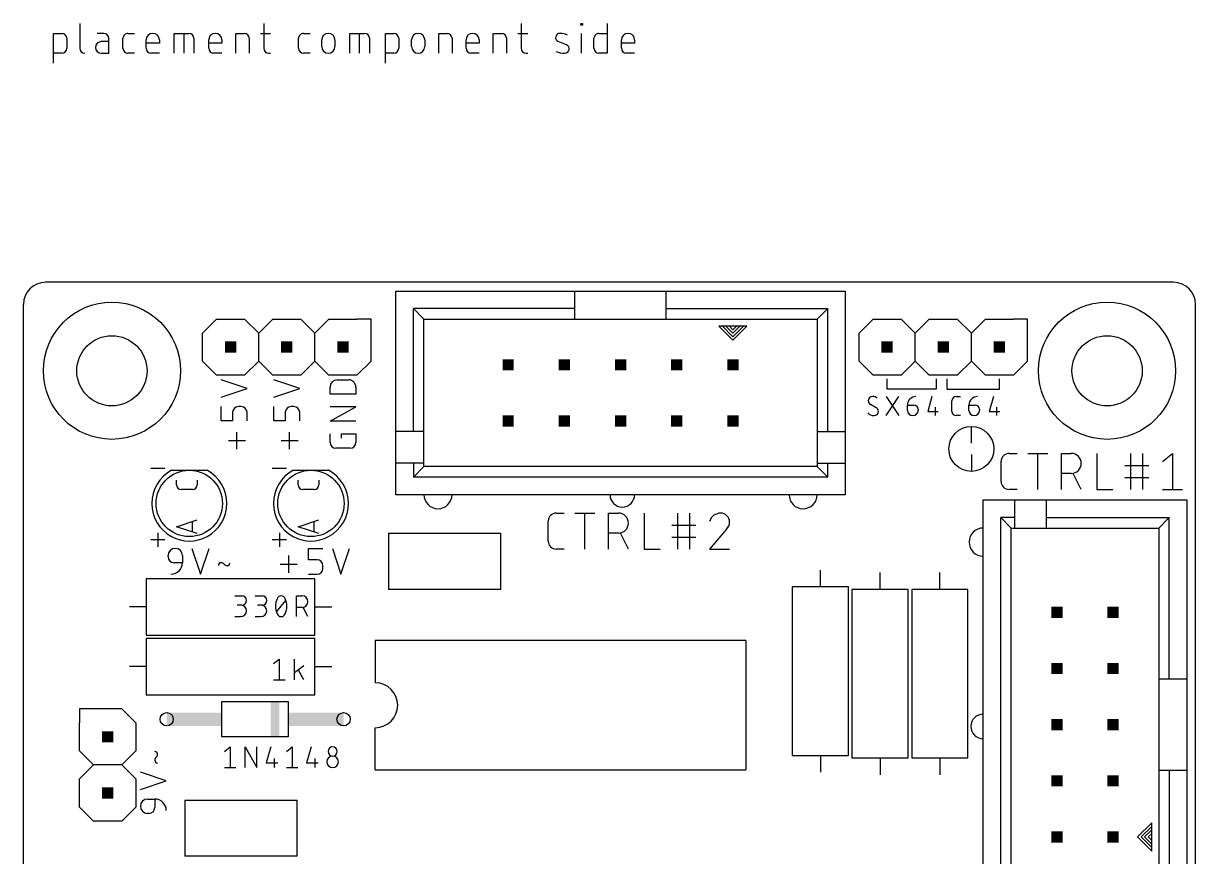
# Model space of a CAD drawing. Extents: x -7.6 to 60.9, y -11.6 to 66.7.
# Drawn here: x 0 to 53, y 29 to 66.7 of the extents above; entities that cross this region are included whole.
import ezdxf

# ---------------------------------------------------------------- set-up
doc = ezdxf.new("R2010")
doc.units = 0
for name, color, linetype in [('20', 30, 'CONTINUOUS'), ('21', 253, 'CONTINUOUS'), ('51', 253, 'CONTINUOUS')]:
    doc.layers.add(name, color=color, linetype=linetype)

# ---------------------------------------------------------------- blocks, each defined once
blk = doc.blocks.new('RECT')
blk.add_solid([(-0.5, -0.5), (0.5, -0.5), (-0.5, 0.5), (0.5, 0.5)])

msp = doc.modelspace()

# ---------------------------------------------------------------- linework, layer by layer
at = {"layer": '20'}
for p, q in [((52, 55), (1, 55)), ((0, 1), (0, 54)), ((53, 1), (53, 54))]:
    msp.add_line(p, q, dxfattribs=at)
for centre, start, end in [((1, 54), 90, 180), ((52, 54), 0, 90)]:
    msp.add_arc(centre, 1, start, end, dxfattribs=at)
at = {"layer": '21'}
for p, q in [((1.3589, 64.9102), (1.3589, 66.2564)), ((1.3589, 66.2564), (1.7328, 66.2564)), ((2.5485, 66.7051), (2.5485, 65.5833)), ((3.632, 66.2564), (3.3329, 66.2564)), ((4.725, 66.2564), (5.0241, 66.2564)), ((6.813, 65.3589), (6.813, 66.2564)), ((6.813, 66.2564), (7.4861, 66.2564)), ((7.2617, 65.3589), (7.2617, 66.2564)), ((9.609, 65.3589), (9.609, 66.2564)), ((9.609, 66.2564), (9.983, 66.2564)), ((10.7198, 66.2564), (11.1685, 66.2564)), ((10.8694, 66.7051), (10.8694, 65.5833)), ((12.6643, 66.2564), (12.9635, 66.2564)), ((14.7524, 65.3589), (14.7524, 66.2564)), ((14.7524, 66.2564), (15.4255, 66.2564)), ((15.2011, 65.3589), (15.2011, 66.2564)), ((16.3706, 64.9102), (16.3706, 66.2564)), ((16.3706, 66.2564), (16.7446, 66.2564)), ((18.7804, 65.3589), (18.7804, 66.2564)), ((18.7804, 66.2564), (19.1543, 66.2564)), ((21.2443, 65.3589), (21.2443, 66.2564)), ((21.2443, 66.2564), (21.6182, 66.2564)), ((22.355, 66.2564), (22.8038, 66.2564)), ((22.5046, 66.7051), (22.5046, 65.5833)), ((25.2019, 66.6303), (25.2019, 66.7051)), ((25.2019, 66.7051), (25.2767, 66.7051)), ((25.2767, 66.6303), (25.2019, 66.6303)), ((25.2393, 65.3589), (25.2393, 66.2564)), ((25.2767, 66.7051), (25.2767, 66.6303)), ((26.0229, 66.2564), (26.3968, 66.2564)), ((26.3968, 66.7051), (26.3968, 65.3589)), ((1.9572, 66.032), (1.9572, 65.5833)), ((3.8564, 65.8824), (3.5199, 65.8824)), ((3.8564, 65.3589), (3.8564, 66.032)), ((4.5006, 65.5833), (4.5006, 66.032)), ((5.5481, 65.5833), (5.5481, 65.9572)), ((6.1464, 65.8076), (5.5481, 65.8076)), ((6.1464, 65.9572), (6.1464, 65.8076)), ((7.7105, 66.032), (7.7105, 65.3589)), ((8.3771, 65.5833), (8.3771, 65.9572)), ((8.9754, 65.8076), (8.3771, 65.8076)), ((8.9754, 65.9572), (8.9754, 65.8076)), ((10.2074, 66.032), (10.2074, 65.3589)), ((12.44, 65.5833), (12.44, 66.032)), ((13.4875, 65.6581), (13.4875, 65.9572)), ((14.0858, 65.9572), (14.0858, 65.6581)), ((15.6498, 66.032), (15.6498, 65.3589)), ((16.969, 66.032), (16.969, 65.5833)), ((17.5484, 65.6581), (17.5484, 65.9572)), ((18.1467, 65.9572), (18.1467, 65.6581)), ((19.3787, 66.032), (19.3787, 65.3589)), ((20.0123, 65.5833), (20.0123, 65.9572)), ((20.6106, 65.8076), (20.0123, 65.8076)), ((20.6106, 65.9572), (20.6106, 65.8076)), ((21.8426, 66.032), (21.8426, 65.3589)), ((24.5594, 65.7328), (24.1854, 65.8824)), ((25.7985, 65.5833), (25.7985, 66.032)), ((27.0391, 65.5833), (27.0391, 65.9572)), ((27.6374, 65.8076), (27.0391, 65.8076)), ((27.6374, 65.9572), (27.6374, 65.8076)), ((1.7328, 65.3589), (1.3589, 65.3589)), ((3.5199, 65.3589), (3.8564, 65.3589)), ((5.0241, 65.3589), (4.725, 65.3589)), ((6.1464, 65.3589), (5.7725, 65.3589)), ((8.9754, 65.3589), (8.6014, 65.3589)), ((11.0937, 65.3589), (11.1685, 65.3589)), ((12.9635, 65.3589), (12.6643, 65.3589)), ((16.7446, 65.3589), (16.3706, 65.3589)), ((20.6106, 65.3589), (20.2367, 65.3589)), ((22.729, 65.3589), (22.8038, 65.3589)), ((26.3968, 65.3589), (26.0229, 65.3589)), ((27.6374, 65.3589), (27.2635, 65.3589)), ((16.84, 48.2537), (16.84, 54.6038)), ((16.84, 54.6038), (24.9362, 54.6038)), ((24.9362, 54.6038), (29.0638, 54.6038)), ((24.9362, 53.81), (24.9362, 54.6038)), ((29.0638, 54.6038), (37.16, 54.6038)), ((29.0638, 53.81), (29.0638, 54.6038)), ((37.16, 54.6038), (37.16, 48.2537)), ((24.9362, 53.81), (17.6337, 53.81)), ((17.6337, 48.2537), (17.6337, 53.81)), ((18.11, 53.3338), (17.6337, 53.81)), ((24.9362, 53.3338), (24.9362, 53.81)), ((29.0638, 53.3338), (29.0638, 53.81)), ((29.0638, 53.81), (36.3663, 53.81)), ((36.3663, 53.81), (35.89, 53.3338)), ((36.3663, 48.2537), (36.3663, 53.81)), ((8.0962, 52.705), (8.7313, 53.34)), ((8.7313, 53.34), (10.0013, 53.34)), ((10.0013, 53.34), (10.6363, 52.705)), ((10.6363, 52.705), (11.2713, 53.34)), ((11.2713, 53.34), (12.5412, 53.34)), ((12.5412, 53.34), (13.1763, 52.705)), ((13.1763, 52.705), (13.8113, 53.34)), ((13.8113, 53.34), (15.0813, 53.34)), ((15.7163, 53.34), (15.0813, 53.34)), ((15.7163, 52.705), (15.7163, 53.34)), ((18.11, 48.2537), (18.11, 53.3338)), ((18.11, 53.3338), (24.9362, 53.3338)), ((24.9362, 53.3338), (29.0638, 53.3338)), ((29.0638, 53.3338), (35.89, 53.3338)), ((31.6038, 53.0162), (31.445, 53.0162)), ((31.445, 53.0162), (32.08, 52.3812)), ((31.7625, 53.0162), (31.6038, 53.0162)), ((31.6038, 53.0162), (32.08, 52.54)), ((31.9213, 53.0162), (31.7625, 53.0162)), ((31.7625, 53.0162), (32.08, 52.6987)), ((32.2388, 53.0162), (31.9213, 53.0162)), ((31.9213, 53.0162), (32.08, 52.8575)), ((32.08, 52.3812), (32.715, 53.0162)), ((32.08, 52.54), (32.5563, 53.0162)), ((32.08, 52.6987), (32.3975, 53.0162)), ((32.08, 52.8575), (32.2388, 53.0162)), ((32.3975, 53.0162), (32.2388, 53.0162)), ((32.5563, 53.0162), (32.3975, 53.0162)), ((32.715, 53.0162), (32.5563, 53.0162)), ((35.89, 53.3338), (35.89, 48.2537)), ((37.7825, 52.705), (38.4175, 53.34)), ((38.4175, 53.34), (39.6875, 53.34)), ((39.6875, 53.34), (40.3225, 52.705)), ((40.3225, 52.705), (40.9575, 53.34)), ((40.9575, 53.34), (42.2275, 53.34)), ((42.2275, 53.34), (42.8625, 52.705)), ((42.8625, 52.705), (43.4975, 53.34)), ((43.4975, 53.34), (44.7675, 53.34)), ((45.4025, 53.34), (44.7675, 53.34)), ((45.4025, 52.705), (45.4025, 53.34)), ((8.0962, 51.435), (8.0962, 52.705)), ((10.6363, 51.435), (10.6363, 52.705)), ((13.1763, 51.435), (13.1763, 52.705)), ((15.7163, 51.435), (15.7163, 52.705)), ((37.7825, 51.435), (37.7825, 52.705)), ((40.3225, 51.435), (40.3225, 52.705)), ((42.8625, 51.435), (42.8625, 52.705)), ((45.4025, 51.435), (45.4025, 52.705)), ((8.7313, 50.8), (8.0962, 51.435)), ((10.6363, 51.435), (10.0013, 50.8)), ((11.2713, 50.8), (10.6363, 51.435)), ((13.1763, 51.435), (12.5412, 50.8)), ((13.8113, 50.8), (13.1763, 51.435)), ((15.0813, 50.8), (15.7163, 51.435)), ((38.4175, 50.8), (37.7825, 51.435)), ((40.3225, 51.435), (39.6875, 50.8)), ((40.9575, 50.8), (40.3225, 51.435)), ((42.8625, 51.435), (42.2275, 50.8)), ((43.4975, 50.8), (42.8625, 51.435)), ((44.7675, 50.8), (45.4025, 51.435)), ((10.0013, 50.8), (8.7313, 50.8)), ((10.1092, 50.201), (8.9408, 50.5905)), ((12.5412, 50.8), (11.2713, 50.8)), ((12.4905, 50.201), (11.3221, 50.5905)), ((15.0813, 50.8), (13.8113, 50.8)), ((14.1866, 50.5905), (14.7059, 50.5905)), ((39.6875, 50.8), (38.4175, 50.8)), ((39.0525, 50.165), (39.0525, 50.6412)), ((42.2275, 50.8), (40.9575, 50.8)), ((41.275, 50.6412), (41.275, 50.165)), ((41.7512, 50.6412), (41.7512, 50.165)), ((44.7675, 50.8), (43.4975, 50.8)), ((44.1325, 50.165), (44.1325, 50.6412)), ((8.9408, 49.8115), (10.1092, 50.201)), ((11.3221, 49.8115), (12.4905, 50.201)), ((13.862, 49.9413), (13.862, 50.2659)), ((15.0305, 49.9413), (13.862, 49.9413)), ((15.0305, 50.2659), (15.0305, 49.9413)), ((39.0121, 48.9712), (39.5879, 49.8348)), ((39.0121, 49.8348), (39.5879, 48.9712)), ((41.275, 50.165), (39.0525, 50.165)), ((41.0808, 49.8348), (40.8889, 49.1631)), ((41.7512, 50.165), (44.1325, 50.165)), ((42.1781, 49.8348), (42.37, 49.8348)), ((43.8583, 49.8348), (43.6664, 49.1631)), ((8.9408, 48.7334), (8.9408, 49.3825)), ((9.8496, 49.3825), (9.7197, 49.3825)), ((11.3221, 48.7334), (11.3221, 49.3825)), ((12.2308, 49.3825), (12.101, 49.3825)), ((13.862, 48.7221), (15.0305, 49.3713)), ((15.0305, 49.3713), (13.862, 49.3713)), ((38.56, 49.331), (38.2961, 49.475)), ((39.9745, 49.451), (40.2624, 49.451)), ((39.9745, 49.2111), (39.9745, 49.451)), ((41.2248, 49.355), (41.2248, 48.9712)), ((41.9862, 49.1631), (41.9862, 49.6429)), ((42.752, 49.451), (43.0399, 49.451)), ((42.752, 49.2111), (42.752, 49.451)), ((44.0023, 49.355), (44.0023, 48.9712)), ((9.4601, 49.1229), (9.4601, 48.7334)), ((10.1092, 48.7334), (10.1092, 49.1229)), ((11.8413, 49.1229), (11.8413, 48.7334)), ((12.4905, 48.7334), (12.4905, 49.1229)), ((40.4543, 49.2591), (40.4543, 49.2111)), ((40.8889, 49.1631), (41.3687, 49.1631)), ((42.37, 48.9712), (42.1781, 48.9712)), ((43.2318, 49.2591), (43.2318, 49.2111)), ((43.6664, 49.1631), (44.1462, 49.1631)), ((9.4601, 48.7334), (8.9408, 48.7334)), ((11.8413, 48.7334), (11.3221, 48.7334)), ((15.0305, 48.7221), (13.862, 48.7221)), ((16.84, 46.825), (16.84, 48.2537)), ((17.6337, 48.2537), (16.84, 48.2537)), ((18.11, 48.2537), (17.6337, 48.2537)), ((18.11, 46.825), (18.11, 48.2537)), ((35.89, 48.2537), (35.89, 46.825)), ((35.89, 48.2537), (36.3663, 48.2537)), ((36.3663, 48.2537), (37.16, 48.2537)), ((37.16, 48.2537), (37.16, 46.825)), ((10.0443, 47.8388), (9.2654, 47.8388)), ((9.6548, 47.4493), (9.6548, 48.2283)), ((12.4255, 47.8388), (11.6466, 47.8388)), ((12.0361, 47.4493), (12.0361, 48.2283)), ((13.862, 47.7626), (13.862, 48.1521)), ((14.3813, 47.9573), (14.3813, 48.1521)), ((14.3813, 48.1521), (15.0305, 48.1521)), ((15.0305, 48.1521), (15.0305, 47.7626)), ((14.7708, 47.5029), (14.1217, 47.5029)), ((44.5699, 47.263), (44.9312, 47.263)), ((45.411, 47.263), (46.3142, 47.263)), ((45.8626, 45.6375), (45.8626, 47.263)), ((46.9312, 45.6375), (46.9312, 47.263)), ((46.9312, 47.263), (47.3828, 47.263)), ((48.5403, 47.263), (48.5403, 45.6375)), ((50.0726, 45.6375), (50.0726, 47.263)), ((50.6145, 45.6375), (50.6145, 47.263)), ((51.5072, 46.9018), (51.9588, 47.263)), ((51.9588, 47.263), (51.9588, 45.6375)), ((16.84, 45.3962), (16.84, 46.825)), ((17.6337, 46.825), (16.84, 46.825)), ((18.11, 46.825), (17.6337, 46.825)), ((17.6337, 46.825), (17.6337, 46.19)), ((18.11, 46.6662), (17.6337, 46.19)), ((18.11, 46.6662), (18.11, 46.825)), ((35.89, 46.6662), (18.11, 46.6662)), ((35.89, 46.825), (35.89, 46.6662)), ((35.89, 46.825), (36.3663, 46.825)), ((36.3663, 46.19), (35.89, 46.6662)), ((36.3663, 46.825), (37.16, 46.825)), ((36.3663, 46.19), (36.3663, 46.825)), ((37.16, 46.825), (37.16, 45.3962)), ((44.2087, 45.9987), (44.2087, 46.9018)), ((49.8017, 46.7212), (50.8854, 46.7212)), ((6.3887, 46.5875), (5.7538, 46.5875)), ((11.8887, 46.5875), (11.2538, 46.5875)), ((36.3663, 46.19), (17.6337, 46.19)), ((47.3828, 46.3599), (46.9312, 46.3599)), ((47.8343, 45.6375), (47.4731, 46.3599)), ((49.8017, 46.1793), (50.8854, 46.1793)), ((44.9312, 45.6375), (44.5699, 45.6375)), ((48.5403, 45.6375), (49.2628, 45.6375)), ((51.5072, 45.6375), (52.4103, 45.6375)), ((37.16, 45.3962), (16.84, 45.3962)), ((43.3962, 24.84), (43.3962, 45.16)), ((43.3962, 45.16), (44.825, 45.16)), ((44.825, 45.16), (46.2537, 45.16)), ((44.825, 44.3663), (44.825, 45.16)), ((46.2537, 45.16), (52.6038, 45.16)), ((46.2537, 44.3663), (46.2537, 45.16)), ((52.6038, 45.16), (52.6038, 37.0638)), ((24.0912, 44.5643), (24.4524, 44.5643)), ((24.9323, 44.5643), (25.8354, 44.5643)), ((25.3838, 42.9387), (25.3838, 44.5643)), ((26.4525, 42.9387), (26.4525, 44.5643)), ((26.4525, 44.5643), (26.904, 44.5643)), ((28.0615, 44.5643), (28.0615, 42.9387)), ((29.5939, 42.9387), (29.5939, 44.5643)), ((30.1357, 42.9387), (30.1357, 44.5643)), ((23.73, 43.2999), (23.73, 44.2031)), ((29.3229, 44.0224), (30.4067, 44.0224)), ((44.19, 25.6337), (44.19, 44.3663)), ((44.825, 44.3663), (44.19, 44.3663)), ((44.6662, 43.89), (44.19, 44.3663)), ((44.825, 43.89), (44.825, 44.3663)), ((46.2537, 43.89), (46.2537, 44.3663)), ((46.2537, 44.3663), (51.81, 44.3663)), ((51.3338, 43.89), (51.81, 44.3663)), ((51.81, 37.0638), (51.81, 44.3663)), ((6.0713, 43.6713), (6.0713, 43.0363)), ((11.5713, 43.6713), (11.5713, 43.0363)), ((16.51, 43.6563), (16.51, 41.1163)), ((16.51, 43.6563), (21.59, 43.6563)), ((21.59, 41.1163), (21.59, 43.6563)), ((26.904, 43.6612), (26.4525, 43.6612)), ((27.3556, 42.9387), (26.9943, 43.6612)), ((29.3229, 43.4806), (30.4067, 43.4806)), ((31.7961, 43.8418), (31.0285, 42.9387)), ((44.6662, 26.11), (44.6662, 43.89)), ((44.6662, 43.89), (44.825, 43.89)), ((44.825, 43.89), (46.2537, 43.89)), ((46.2537, 43.89), (51.3338, 43.89)), ((51.3338, 43.89), (51.3338, 37.0638)), ((6.3887, 43.3538), (5.7538, 43.3538)), ((7.6186, 42.9704), (8.0081, 41.8021)), ((8.0081, 41.8021), (8.3975, 42.9704)), ((11.8887, 43.3538), (11.2538, 43.3538)), ((12.8898, 42.4512), (12.8898, 42.9704)), ((12.8898, 42.9704), (13.5389, 42.9704)), ((13.9679, 42.9704), (14.3574, 41.8021)), ((14.3574, 41.8021), (14.7468, 42.9704)), ((24.4524, 42.9387), (24.0912, 42.9387)), ((28.0615, 42.9387), (28.784, 42.9387)), ((31.0285, 42.9387), (31.9316, 42.9387)), ((6.5405, 42.581), (6.5405, 42.6459)), ((7.1896, 42.6459), (7.1896, 42.3213)), ((11.9952, 41.867), (11.9952, 42.6459)), ((13.2793, 42.4512), (12.8898, 42.4512)), ((7.1896, 42.3213), (6.8001, 42.3213)), ((11.6057, 42.2564), (12.3846, 42.2564)), ((13.5389, 42.0617), (13.5389, 42.1915)), ((36.0363, 41.2275), (36.0363, 41.9895)), ((38.735, 41.1163), (38.735, 41.8783)), ((41.4338, 41.1163), (41.4338, 41.8783)), ((13.1763, 41.5925), (5.5563, 41.5925)), ((5.5563, 41.5925), (5.5563, 39.0525)), ((12.8898, 41.8021), (13.2793, 41.8021)), ((13.1763, 39.0525), (13.1763, 41.5925)), ((9.5631, 40.8242), (9.8764, 40.8242)), ((10.4775, 40.8242), (10.7908, 40.8242)), ((12.3425, 39.8844), (12.3425, 40.8242)), ((12.3425, 40.8242), (12.6035, 40.8242)), ((21.59, 41.1163), (16.51, 41.1163)), ((34.7662, 41.2275), (34.7662, 33.6075)), ((37.3062, 41.2275), (34.7662, 41.2275)), ((37.3062, 33.6075), (37.3062, 41.2275)), ((37.465, 41.1163), (37.465, 33.4963)), ((40.005, 41.1163), (37.465, 41.1163)), ((40.005, 33.4963), (40.005, 41.1163)), ((40.1638, 41.1163), (40.1638, 33.4963)), ((42.7037, 41.1163), (40.1638, 41.1163)), ((42.7037, 33.4963), (42.7037, 41.1163)), ((5.5563, 40.3225), (4.7942, 40.3225)), ((9.8764, 40.4065), (9.6675, 40.4065)), ((10.7908, 40.4065), (10.5819, 40.4065)), ((11.4441, 40.0932), (11.8618, 40.6153)), ((12.6035, 40.302), (12.3425, 40.302)), ((12.8646, 39.8844), (12.6557, 40.302)), ((13.1763, 40.3225), (13.9383, 40.3225)), ((9.5631, 39.8844), (9.8242, 39.8844)), ((10.4775, 39.8844), (10.7386, 39.8844)), ((5.5563, 39.0525), (13.1763, 39.0525)), ((13.1763, 38.8938), (5.5563, 38.8938)), ((5.5563, 38.8938), (5.5563, 36.3538)), ((13.1763, 36.3538), (13.1763, 38.8938)), ((32.6707, 38.7985), (15.9068, 38.7985)), ((15.9068, 38.7985), (15.9068, 36.8935)), ((32.6707, 38.7985), (32.6707, 32.9565)), ((11.3094, 37.7578), (11.5704, 37.9667)), ((11.5704, 37.9667), (11.5704, 37.0269)), ((12.256, 37.0269), (12.256, 37.9667)), ((12.6737, 37.6534), (12.256, 37.3401)), ((5.5563, 37.6238), (4.7942, 37.6238)), ((12.6737, 37.0269), (12.4387, 37.4706)), ((13.1763, 37.6238), (13.9383, 37.6238)), ((11.3094, 37.0269), (11.8315, 37.0269)), ((51.3338, 37.0638), (51.3338, 32.9362)), ((51.3338, 37.0638), (51.81, 37.0638)), ((51.81, 37.0638), (52.6038, 37.0638)), ((52.6038, 37.0638), (52.6038, 32.9362)), ((5.5563, 36.3538), (13.1763, 36.3538)), ((8.9775, 36.0425), (11.9775, 36.0425)), ((8.9775, 34.4425), (8.9775, 36.0425)), ((11.9775, 36.0425), (11.9775, 34.4425)), ((3.175, 35.7188), (2.54, 35.7188)), ((2.54, 35.7188), (2.54, 35.0838)), ((4.445, 35.7188), (3.175, 35.7188)), ((5.08, 35.0838), (4.445, 35.7188)), ((2.54, 33.8137), (2.54, 35.0838)), ((5.08, 35.0838), (5.08, 33.8137)), ((15.9068, 32.9565), (15.9068, 34.8615)), ((11.9775, 34.4425), (8.9775, 34.4425)), ((9.0869, 33.7891), (9.3479, 33.9979)), ((9.3479, 33.9979), (9.3479, 33.0581)), ((10.0317, 33.0581), (10.0317, 33.9979)), ((10.0317, 33.9979), (10.5538, 33.0581)), ((10.5538, 33.0581), (10.5538, 33.9979)), ((11.1855, 33.9979), (10.9766, 33.2669)), ((11.891, 33.7891), (12.1521, 33.9979)), ((12.1521, 33.9979), (12.1521, 33.0581)), ((13.0142, 33.9979), (12.8054, 33.2669)), ((3.175, 33.1788), (2.54, 33.8137)), ((5.08, 33.8137), (4.445, 33.1788)), ((11.3421, 33.4758), (11.3421, 33.0581)), ((13.1709, 33.4758), (13.1709, 33.0581)), ((34.7662, 33.6075), (37.3062, 33.6075)), ((36.0363, 33.6075), (36.0363, 32.8455)), ((37.465, 33.4963), (40.005, 33.4963)), ((38.735, 33.4963), (38.735, 32.7343)), ((40.1638, 33.4963), (42.7037, 33.4963)), ((41.4338, 33.4963), (41.4338, 32.7343)), ((2.54, 32.5438), (3.175, 33.1788)), ((4.445, 33.1788), (3.175, 33.1788)), ((4.445, 33.1788), (5.08, 32.5438)), ((9.0869, 33.0581), (9.609, 33.0581)), ((10.9766, 33.2669), (11.4987, 33.2669)), ((11.891, 33.0581), (12.4131, 33.0581)), ((12.8054, 33.2669), (13.3275, 33.2669)), ((15.9068, 32.9565), (32.6707, 32.9565)), ((51.3338, 32.9362), (51.3338, 26.11)), ((51.3338, 32.9362), (51.81, 32.9362)), ((51.81, 32.9362), (52.6038, 32.9362)), ((51.81, 32.9362), (51.81, 25.6337)), ((52.6038, 32.9362), (52.6038, 24.84)), ((2.54, 31.2738), (2.54, 32.5438)), ((5.08, 32.5438), (5.08, 31.2738)), ((6.458, 32.4556), (5.2896, 32.845)), ((5.2896, 32.0661), (6.458, 32.4556)), ((3.175, 30.6388), (2.54, 31.2738)), ((5.08, 31.2738), (4.445, 30.6388)), ((5.6141, 31.6371), (5.9387, 31.6371)), ((5.9387, 31.6371), (5.9387, 31.2476)), ((7.3025, 31.5913), (12.3825, 31.5913)), ((7.3025, 31.5913), (7.3025, 29.0513)), ((12.3825, 29.0513), (12.3825, 31.5913)), ((5.679, 30.988), (5.6141, 30.988)), ((4.445, 30.6388), (3.175, 30.6388)), ((51.0162, 30.555), (50.3812, 29.92)), ((51.0162, 30.3962), (50.54, 29.92)), ((51.0162, 30.2375), (50.6987, 29.92)), ((51.0162, 30.3962), (51.0162, 30.555)), ((51.0162, 30.2375), (51.0162, 30.3962)), ((51.0162, 30.0787), (51.0162, 30.2375)), ((50.3812, 29.92), (51.0162, 29.285)), ((50.54, 29.92), (51.0162, 29.4437)), ((50.6987, 29.92), (51.0162, 29.6025)), ((51.0162, 30.0787), (50.8575, 29.92)), ((50.8575, 29.92), (51.0162, 29.7612)), ((51.0162, 29.7612), (51.0162, 30.0787)), ((51.0162, 29.6025), (51.0162, 29.7612)), ((51.0162, 29.4437), (51.0162, 29.6025)), ((51.0162, 29.285), (51.0162, 29.4437)), ((12.3825, 29.0513), (7.3025, 29.0513))]:
    msp.add_line(p, q, dxfattribs=at)
for centre, radius in [((4, 51), 3.1), ((49, 51), 3.1), ((4, 51), 1.5875), ((49, 51), 1.5875), ((42.8625, 47.4663), 1.016)]:
    msp.add_circle(centre, radius, dxfattribs=at)
for centre, radius, start, end in [((1.7328, 66.032), 0.2244, 0, 90), ((3.632, 66.032), 0.2244, 0, 90), ((4.725, 66.032), 0.2244, 89.9992, 180), ((5.8473, 65.9572), 0.2992, 0, 180), ((7.4861, 66.032), 0.2244, 0, 90), ((8.6762, 65.9572), 0.2992, 0, 180), ((9.983, 66.032), 0.2244, 0, 90), ((12.6643, 66.032), 0.2244, 89.9992, 180), ((13.7866, 65.9572), 0.2992, 0, 180), ((15.4255, 66.032), 0.2244, 0, 90), ((16.7446, 66.032), 0.2244, 0, 90), ((17.8475, 65.9572), 0.2992, 0, 180), ((19.1543, 66.032), 0.2244, 0, 90), ((20.3115, 65.9572), 0.2992, 0, 180), ((21.6182, 66.032), 0.2244, 0, 90), ((24.2574, 66.0625), 0.1939, 89.181, 248.1986), ((24.2481, 65.4071), 0.8493, 65.7609, 89.181), ((26.0229, 66.032), 0.2244, 89.9992, 180), ((27.3382, 65.9572), 0.2992, 0, 180), ((3.5199, 65.6207), 0.2618, 90, 270), ((24.4874, 65.5528), 0.1939, 269.181, 68.1986), ((1.7328, 65.5833), 0.2244, 270.0008, 0), ((2.7729, 65.5833), 0.2244, 180, 270), ((4.725, 65.5833), 0.2244, 180, 270), ((5.7725, 65.5833), 0.2244, 180, 270), ((8.6014, 65.5833), 0.2244, 180, 270), ((11.0937, 65.5833), 0.2244, 180, 270), ((12.6643, 65.5833), 0.2244, 180, 270), ((13.7866, 65.6581), 0.2992, 180, 0), ((16.7446, 65.5833), 0.2244, 270.0008, 0), ((17.8475, 65.6581), 0.2992, 180, 0), ((20.2367, 65.5833), 0.2244, 180, 270), ((22.729, 65.5833), 0.2244, 180, 270), ((24.5027, 66.6272), 1.2684, 250.2096, 269.181), ((26.0229, 65.5833), 0.2244, 180, 270), ((27.2635, 65.5833), 0.2244, 180, 270), ((14.1866, 50.2659), 0.3246, 90, 180), ((14.7059, 50.2659), 0.3246, 359.9994, 90), ((38.3921, 49.6429), 0.1919, 90, 180), ((38.3921, 49.475), 0.3598, 53.1291, 90), ((40.3583, 49.451), 0.3838, 90.0005, 180), ((42.1781, 49.6429), 0.1919, 90.0009, 180), ((43.1358, 49.451), 0.3838, 90.0005, 180), ((9.7197, 49.1229), 0.2596, 90, 180), ((9.8496, 49.1229), 0.2596, 0, 90), ((12.101, 49.1229), 0.2596, 90, 180), ((12.2308, 49.1229), 0.2596, 0, 90), ((38.3951, 49.6429), 0.1949, 180.0001, 239.4892), ((38.4611, 49.1631), 0.1949, 359.9997, 59.4889), ((40.2624, 49.2591), 0.1919, 0, 90), ((43.0399, 49.2591), 0.1919, 0, 90), ((38.4641, 49.3766), 0.4054, 224.7597, 270.0007), ((38.4641, 49.1631), 0.1919, 270.0009, 360), ((40.2144, 49.2111), 0.2399, 180, 0), ((42.1781, 49.1631), 0.1919, 180, 270), ((42.9919, 49.2111), 0.2399, 180, 0), ((14.1217, 47.7626), 0.2596, 180.0014, 270), ((14.7708, 47.7626), 0.2596, 270, 0), ((44.5699, 46.9018), 0.3612, 90.0005, 180), ((47.3828, 46.8115), 0.4516, 270, 90), ((7.5, 45), 1.7, 118.0725, 241.9275), ((7.5, 45), 1.7, 118.0725, 241.9275), ((7.5, 45), 1.7, 298.0725, 61.9275), ((7.5, 45), 1.7, 298.0725, 61.9275), ((13, 45), 1.7, 118.0725, 241.9275), ((13, 45), 1.7, 118.0725, 241.9275), ((13, 45), 1.7, 298.0725, 61.9275), ((13, 45), 1.7, 298.0725, 61.9275), ((44.5699, 45.9987), 0.3612, 180, 270), ((18.745, 45.3962), 0.635, 180, 0), ((27.0794, 45.3962), 0.5556, 180, 0), ((35.255, 45.3962), 0.635, 180, 0), ((24.0912, 44.2031), 0.3612, 90.0005, 180), ((26.904, 44.1127), 0.4516, 270, 90), ((31.5252, 44.0422), 0.5221, 90.0001, 162.0549), ((31.5252, 44.1579), 0.4064, 0, 90), ((31.4951, 44.1579), 0.4365, 313.6036, 359.9997), ((43.3962, 43.255), 0.635, 90, 270), ((6.8651, 42.6459), 0.3246, 0, 180), ((24.0912, 43.2999), 0.3612, 180, 270), ((6.8001, 42.581), 0.2596, 180, 270), ((13.2793, 42.1915), 0.2596, 0, 90), ((6.6703, 42.3213), 0.5193, 270, 0), ((8.945, 42.1915), 0.1298, 89.9986, 180), ((8.945, 42.1591), 0.1623, 36.8699, 89.9989), ((9.2047, 42.3538), 0.1623, 216.8697, 270.0013), ((9.2047, 42.3213), 0.1298, 270.0014, 0), ((13.2793, 42.0617), 0.2596, 270, 0), ((9.8764, 40.6153), 0.2088, 270, 90), ((10.7908, 40.6153), 0.2088, 270, 90), ((11.6529, 40.631), 0.1932, 90.0003, 161.0756), ((11.6529, 40.631), 0.1932, 18.9247, 90.0003), ((12.6035, 40.5631), 0.2611, 270, 90), ((9.8242, 40.1454), 0.2611, 270, 90), ((10.7386, 40.1454), 0.2611, 270, 90), ((12.1664, 40.3543), 0.7745, 154.011, 180.0001), ((12.1664, 40.3543), 0.7745, 180, 205.9887), ((11.1395, 40.3543), 0.7745, 359.9999, 25.989), ((11.1395, 40.3543), 0.7745, 334.0113, 360), ((11.6529, 40.0775), 0.1932, 198.9255, 269.9999), ((11.6529, 40.0775), 0.1932, 270, 341.0747), ((15.9068, 35.8775), 1.016, 270, 90), ((43.3962, 34.9207), 0.5556, 90, 270), ((13.9809, 33.7891), 0.2088, 0, 180), ((6.1009, 33.3925), 0.1623, 126.8684, 180.0004), ((5.9387, 33.6522), 0.1298, 0.0041, 89.9959), ((6.0685, 33.3925), 0.1298, 180, 270), ((5.9062, 33.6522), 0.1623, 306.8684, 0.0049), ((13.9809, 33.3192), 0.2611, 0, 180), ((13.9809, 33.7891), 0.2088, 180, 0), ((13.9809, 33.3192), 0.2611, 180, 0), ((5.6141, 31.3126), 0.3246, 90, 270), ((5.9387, 31.1178), 0.5193, 0, 90), ((5.679, 31.2476), 0.2596, 270, 0)]:
    msp.add_arc(centre, radius, start, end, dxfattribs=at)
at = {"layer": '51'}
for p, q in [((42.8625, 47.7203), (42.8625, 48.4823)), ((42.8625, 47.2123), (42.8625, 46.4503)), ((6.7, 46.5), (8.3, 46.5)), ((12.2, 46.5), (13.8, 46.5)), ((6.9221, 45.8469), (6.9221, 46.0558)), ((7.6531, 45.6381), (7.1309, 45.6381)), ((7.8619, 46.0558), (7.8619, 45.8469)), ((12.4221, 45.8469), (12.4221, 46.0558)), ((13.1531, 45.6381), (12.6309, 45.6381)), ((13.3619, 46.0558), (13.3619, 45.8469)), ((6.9221, 43.9514), (7.8619, 44.2646)), ((7.627, 44.1863), (7.627, 43.7164)), ((12.4221, 43.9514), (13.3619, 44.2646)), ((13.127, 44.1863), (13.127, 43.7164)), ((7.8619, 43.6381), (6.9221, 43.9514)), ((13.3619, 43.6381), (12.4221, 43.9514))]:
    msp.add_line(p, q, dxfattribs=at)
for centre, radius in [((7.5, 45), 1.5), ((13, 45), 1.5), ((6.4775, 35.2425), 0.3), ((14.4775, 35.2425), 0.3)]:
    msp.add_circle(centre, radius, dxfattribs=at)
for centre, radius, start, end in [((7.1309, 45.8469), 0.2089, 180.0017, 270), ((7.6531, 45.8469), 0.2088, 270, 0), ((12.6309, 45.8469), 0.2089, 180.0017, 270), ((13.1531, 45.8469), 0.2088, 270, 0), ((7.5, 45), 1.7, 241.9275, 298.0725), ((13, 45), 1.7, 241.9275, 298.0725)]:
    msp.add_arc(centre, radius, start, end, dxfattribs=at)

# ---------------------------------------------------------------- block references
at = {"layer": '21'}
for p, xscale, yscale in [((11.3775, 35.2425), 0.4, 1.6), ((8.0775, 35.2425), 1.8, 0.6), ((12.8775, 35.2425), 1.8, 0.6)]:
    msp.add_blockref('RECT', p, dxfattribs=dict(at, xscale=xscale, yscale=yscale))
at = {"layer": '51', "xscale": 0.508, "yscale": 0.508}
for p, rotation in [((9.3663, 52.07), 180), ((11.9063, 52.07), 180), ((14.4463, 52.07), 180), ((39.0525, 52.07), 180), ((41.5925, 52.07), 180), ((44.1325, 52.07), 180), ((21.92, 51.27), 180), ((24.46, 51.27), 180), ((27, 51.27), 180), ((29.54, 51.27), 180), ((32.08, 51.27), 180), ((21.92, 48.73), 180), ((24.46, 48.73), 180), ((27, 48.73), 180), ((29.54, 48.73), 180), ((32.08, 48.73), 180), ((46.73, 40.08), 90), ((49.27, 40.08), 90), ((46.73, 37.54), 90), ((49.27, 37.54), 90), ((46.73, 35), 90), ((49.27, 35), 90), ((3.81, 34.4488), 270), ((46.73, 32.46), 90), ((49.27, 32.46), 90), ((3.81, 31.9088), 270), ((46.73, 29.92), 90), ((49.27, 29.92), 90)]:
    msp.add_blockref('RECT', p, dxfattribs=dict(at, rotation=rotation))
at = {"layer": '51', "xscale": 0.7, "yscale": 0.6}
for p in [(6.8275, 35.2425), (14.1275, 35.2425)]:
    msp.add_blockref('RECT', p, dxfattribs=at)

doc.saveas('drawing.dxf')
